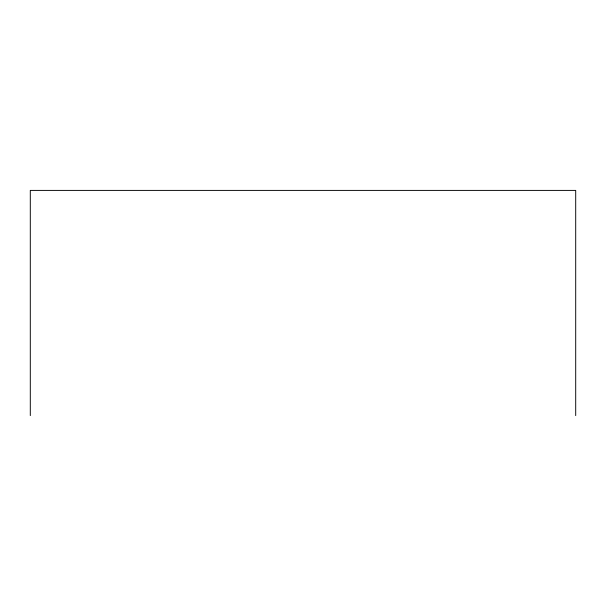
<?xml version="1.0" encoding="UTF-8"?>
<svg xmlns="http://www.w3.org/2000/svg" width="606" height="606" viewBox="0 0 606 606"><rect width="100%" height="100%" fill="white"/><g stroke="black" fill="none" stroke-linecap="round" stroke-linejoin="round"><path stroke-width="0.91" d="M575.7 415.595L575.7 190.405L30.3 190.405L30.3 415.595"/></g></svg>
